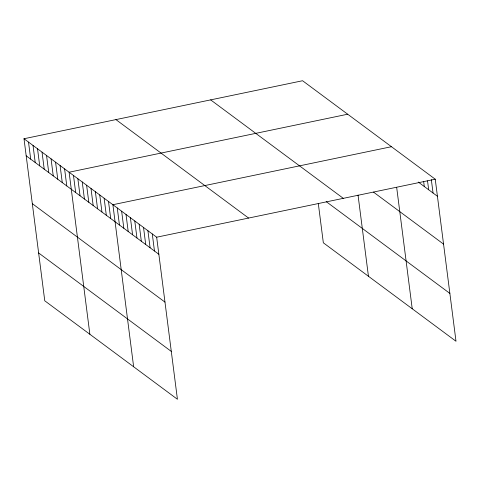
<?xml version="1.0" encoding="UTF-8"?>
<svg xmlns="http://www.w3.org/2000/svg" width="480" height="480" viewBox="0 0 480 480"><rect width="100%" height="100%" fill="white"/><g stroke="black" fill="none" stroke-linecap="round" stroke-linejoin="round"><path stroke-width="0.72" d="M24 138.744L156.666 237.204L177.426 399.264L44.76 300.798L24 138.744L302.574 80.736L435.24 179.202L456 341.256L323.334 242.796L318.288 203.388M347.682 114.216L69.108 172.218L89.868 334.278M391.458 146.706L112.884 204.714L133.644 366.768M156.666 237.204L435.24 179.202M418.272 182.052L437.424 196.266M373.512 192.126L443.556 244.116M210.648 99.876L343.308 198.342M326.226 201.642L449.868 293.412M115.932 119.604L248.592 218.064M26.184 155.808L158.85 254.274M32.316 203.658L164.982 302.118M38.628 252.954L171.294 351.414M431.34 179.658L433.05 193.02M427.53 180.864L428.67 189.768M423.63 181.326L424.29 186.516M396.714 187.698L412.224 308.766M358.038 195.078L368.442 276.27M152.286 233.958L154.47 251.022M147.906 230.706L150.096 247.776M143.532 227.46L145.716 244.524M139.152 224.208L141.336 241.278M134.772 220.962L136.962 238.026M130.398 217.71L132.582 234.78M126.018 214.458L128.202 231.528M121.638 211.212L123.828 228.276M117.264 207.96L119.448 225.03M108.504 201.462L110.694 218.532M104.13 198.216L106.314 215.28M99.75 194.964L101.94 212.034M95.376 191.718L97.56 208.782M90.996 188.466L93.18 205.536M86.616 185.22L88.806 202.284M82.242 181.968L84.426 199.038M77.862 178.716L80.046 195.786M73.482 175.47L75.672 192.534M64.596 168.87L66.78 185.94M60.084 165.522L62.268 182.592M55.572 162.18L57.762 179.244M51.066 158.832L53.25 175.896M46.554 155.484L48.738 172.548M42.042 152.136L44.226 169.2M37.53 148.788L39.72 165.852M33.024 145.44L35.208 162.504M28.512 142.092L30.696 159.156"/></g></svg>
